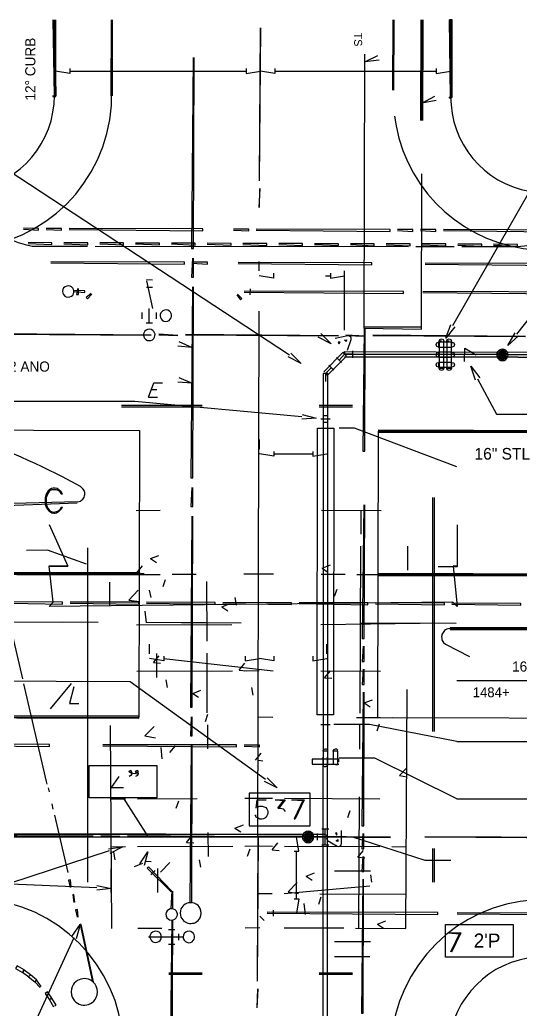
# Model space of a CAD drawing. Header units: metres. Extents: x 13 to 426, y 12 to 285.
# Drawn here: x 102.6 to 155.1, y 119.8 to 223.4 of the extents above; entities that cross this region are included whole.
import ezdxf
from ezdxf.enums import TextEntityAlignment as Align

# ---------------------------------------------------------------- set-up
doc = ezdxf.new("R2010")
doc.units = ezdxf.units.M
doc.layers.add('ANOTACION', color=8, linetype='Continuous')
doc.layers.add('EJE_VIA', color=7, linetype='Continuous')

msp = doc.modelspace()

# ---------------------------------------------------------------- linework, layer by layer
at = {"layer": 'ANOTACION'}
for p, q in [((112.13, 215.47), (112.15, 223.43)), ((112.15, 223.43), (112.18, 215.47)), ((141.63, 216.08), (141.65, 223.42)), ((141.65, 223.42), (141.68, 216.08)), ((141.73, 216.08), (141.7, 223.42)), ((141.73, 216.08), (141.75, 223.42)), ((144.57, 212.9), (144.6, 223.42)), ((144.6, 223.42), (144.67, 212.9)), ((144.77, 212.9), (144.7, 223.42)), ((144.77, 212.9), (144.8, 223.42)), ((138.62, 191.15), (138.7, 219.85)), ((107.8, 218.07), (126.28, 218.07)), ((129.28, 218.07), (146.18, 218.07)), ((98.58, 172.63), (102.85, 154.45)), ((148.32, 154.28), (175.92, 154.28)), ((148.33, 141.9), (171.25, 141.9)), ((147.4, 127.85), (148.63, 127.75)), ((148.63, 127.85), (147.68, 125.85))]:
    msp.add_line(p, q, dxfattribs=at)
at = {"layer": 'EJE_VIA'}
for p, q in [((98.6, 209.48), (130.82, 188.35)), ((144.62, 191.15), (144.65, 207.3)), ((110.45, 199.75), (143.25, 199.72)), ((144.05, 199.72), (148.05, 199.72)), ((127.63, 197.15), (127.63, 198.15)), ((136.58, 190.95), (136.58, 197.15)), ((115.82, 196.25), (116.45, 196.23)), ((115.82, 196.1), (116.45, 193.23)), ((134.58, 196.65), (135.08, 196.65)), ((115.82, 195.45), (116.45, 195.45)), ((126.7, 194.63), (126.72, 195.28)), ((116.12, 191.7), (116.12, 193.22)), ((127.48, 137.92), (127.62, 192.93)), ((115.37, 192.13), (115.37, 192.78)), ((116.88, 192.13), (116.88, 192.78)), ((115.8, 191.7), (116.45, 191.7)), ((135.58, 190.1), (136.92, 190.38)), ((136.88, 188.85), (137.25, 189.98)), ((137.43, 188.05), (137.43, 188.77)), ((149.15, 189.08), (150.35, 188.37)), ((135.73, 188.08), (136.25, 187.57)), ((134.93, 187.27), (135.43, 186.75)), ((116.33, 184.72), (116.9, 184.72)), ((116.05, 183.93), (116.98, 183.93)), ((113.2, 183.08), (121.65, 183.08)), ((113.2, 182.93), (121.65, 182.93)), ((133.9, 183.08), (137.4, 183.08)), ((133.9, 182.93), (137.4, 182.93)), ((134.1, 181.68), (135.07, 181.68)), ((134.3, 182.03), (134.87, 182.03)), ((134.3, 181.33), (134.87, 181.33)), ((127.65, 178.5), (127.65, 179.5)), ((140.08, 180.28), (299.95, 179.83)), ((299.95, 179.73), (140.08, 180.28)), ((129.15, 178), (133.23, 178)), ((145.83, 148.93), (145.83, 173.43)), ((145.98, 148.93), (145.98, 173.43)), ((114.75, 172.08), (117.25, 172.1)), ((134.15, 172.12), (140.4, 172.08)), ((138.3, 169.6), (138.3, 172.1)), ((109.7, 133.18), (109.7, 168.18)), ((138.2, 150.85), (138.28, 168.35)), ((143.2, 165.83), (143.2, 168.33)), ((116.25, 167.03), (117.12, 167.37)), ((116.25, 167.03), (116.87, 166.62)), ((105.6, 166.23), (107.58, 166.23)), ((114.82, 165.55), (115.42, 166.27)), ((134.22, 166.03), (135.08, 166.37)), ((134.22, 166.03), (134.83, 165.62)), ((115.05, 165.55), (51.03, 165.7)), ((115.05, 165.55), (51.03, 165.6)), ((51.03, 165.5), (115.05, 165.45)), ((115.05, 165.35), (51.03, 165.5)), ((114.77, 165.38), (117.27, 165.38)), ((114.82, 165.55), (115.57, 165.48)), ((117.58, 164.1), (117.83, 164.85)), ((118.52, 165.4), (121.02, 165.42)), ((126.02, 165.43), (127.58, 165.45)), ((127.55, 165.45), (129.12, 165.43)), ((134.12, 165.42), (136.62, 165.4)), ((137.87, 165.38), (143.18, 165.37)), ((140.05, 165.28), (299.95, 164.83)), ((299.95, 164.73), (140.05, 165.28)), ((111.95, 164.58), (111.97, 162.08)), ((122.12, 164.63), (122.15, 158.38)), ((135.53, 163.1), (135.8, 163.85)), ((113.98, 162.7), (114.97, 163.72)), ((116.12, 163.73), (116.27, 162.95)), ((125.08, 162.95), (125.23, 162.17)), ((113.98, 162.7), (115.1, 162.53)), ((123.7, 162), (124.58, 162.33)), ((123.72, 162), (124.33, 161.58)), ((115.67, 161.52), (115.8, 160.33)), ((97, 160.42), (107, 160.38)), ((100.75, 160.4), (110.75, 160.38)), ((114.78, 160.1), (124.78, 160.15)), ((115.75, 160.37), (125.75, 160.33)), ((119.5, 160.35), (122, 160.35)), ((134.1, 160.13), (144.5, 160.28)), ((138.25, 160.3), (148.25, 160.28)), ((147.63, 159.82), (299.95, 159.43)), ((116.15, 157.08), (116.15, 158.08)), ((134.73, 157.08), (134.73, 158.07)), ((116.55, 156.15), (117.15, 156.87)), ((116.92, 154.6), (116.92, 157.1)), ((117.65, 156.58), (129.08, 155.3)), ((122.18, 150.88), (122.17, 157.13)), ((127.52, 154.62), (127.53, 156.62)), ((116.55, 156.15), (117.3, 156.08)), ((125.52, 155.35), (126.12, 156.08)), ((114.8, 155.25), (124.82, 155.3)), ((125.52, 155.37), (126.27, 155.3)), ((126.07, 155.3), (127.62, 155.32)), ((134.08, 155.28), (140.33, 155.25)), ((134.48, 154.57), (135.08, 155.28)), ((134.48, 154.57), (135.23, 154.52)), ((105.77, 151.3), (107.98, 153.97)), ((117.85, 154.33), (118, 153.55)), ((126.82, 153.53), (126.97, 152.75)), ((120.67, 152.93), (121.53, 153.28)), ((120.67, 152.93), (121.28, 152.52)), ((143, 128.33), (143.13, 153.32)), ((138.63, 151.93), (139.5, 152.27)), ((138.63, 151.93), (139.25, 151.52)), ((115.02, 150.55), (51.03, 150.7)), ((115.02, 150.55), (51.03, 150.6)), ((51.03, 150.5), (115.02, 150.45)), ((115.02, 150.35), (51.03, 150.5)), ((122, 150), (122.25, 150.75)), ((127.52, 150.47), (129.07, 150.45)), ((137.82, 150.42), (140.32, 150.4)), ((141.57, 150.4), (143.12, 150.38)), ((112.03, 149.57), (112.15, 128.33)), ((115.65, 148.47), (116.62, 149.47)), ((122.2, 149.63), (122.22, 147.13)), ((134.07, 149.68), (135.05, 149.68)), ((138.18, 147.1), (138.18, 149.6)), ((139.97, 149), (140.22, 149.75)), ((143.1, 147.07), (143.1, 149.57)), ((115.65, 148.47), (116.77, 148.28)), ((117.32, 147.27), (117.45, 146.08)), ((118.28, 146.73), (118.88, 147.45)), ((148.32, 147.88), (179.63, 147.88)), ((127.25, 145.95), (127.58, 146.37)), ((127.55, 146.32), (127.85, 146.67)), ((127.55, 145.93), (128, 145.88)), ((112.1, 142.98), (112.95, 144.23)), ((114.2, 144.62), (114.95, 144.52)), ((142.33, 144.32), (143.08, 145.12)), ((142.33, 144.32), (143.08, 144.2)), ((112.1, 143.08), (113.43, 143.08)), ((105.52, 143.05), (105.62, 142.63)), ((132.97, 139.08), (132.97, 142.48)), ((138.08, 128.35), (138.15, 142.1)), ((105.92, 141.35), (106.03, 140.82)), ((112.1, 141.88), (113.63, 141.9)), ((113.37, 141.98), (115.98, 137.95)), ((114.88, 141.9), (121.13, 141.93)), ((118.95, 140.93), (119.2, 141.68)), ((126.13, 141.95), (127.67, 141.97)), ((127.3, 140.93), (127.4, 141.78)), ((127.4, 141.03), (127.48, 141.7)), ((127.48, 141.97), (129.02, 141.95)), ((129.3, 141.78), (130.25, 141.7)), ((129.58, 140.93), (130.25, 141.78)), ((130.27, 141.95), (140.27, 141.9)), ((131.02, 141.78), (132.25, 141.7)), ((106.18, 140.17), (107.58, 134.18)), ((136.92, 139.93), (137.17, 140.68)), ((125.08, 138.83), (125.97, 139.18)), ((126.57, 139.08), (132.97, 139.08)), ((120.02, 137.33), (120.62, 138.05)), ((122.25, 138.37), (122.27, 135.87)), ((125.08, 138.83), (125.72, 138.42)), ((130.03, 137.92), (137.43, 137.9)), ((133.72, 137.55), (133.72, 138.27)), ((134.2, 138.75), (134.92, 138.75)), ((134.55, 137.07), (134.55, 138.75)), ((136.25, 137.2), (136.25, 138.57)), ((112.1, 136.88), (113.63, 136.9)), ((114.88, 136.9), (124.88, 136.95)), ((120.02, 137.33), (120.77, 137.27)), ((126.13, 136.95), (127.67, 136.97)), ((127.48, 136.97), (129.02, 136.95)), ((128.98, 136.55), (129.58, 137.27)), ((130.27, 136.95), (140.27, 136.9)), ((134.2, 137.07), (134.92, 137.07)), ((134.77, 137.53), (135.8, 136.93)), ((141.52, 136.9), (143.03, 136.88)), ((112.37, 136.3), (112.5, 135.52)), ((126.42, 135.9), (126.67, 136.65)), ((128.98, 136.55), (129.73, 136.48)), ((131.53, 131.42), (131.53, 136.42)), ((137.95, 135.77), (138.55, 136.48)), ((145.83, 133.18), (145.83, 136.68)), ((145.98, 133.18), (145.98, 136.68)), ((114.58, 134.82), (115.45, 135.15)), ((115.65, 135.35), (116.3, 135.33)), ((117.3, 134.22), (118.28, 135.23)), ((121.33, 135.52), (121.47, 134.73)), ((137.95, 135.77), (138.7, 135.7)), ((112.12, 132.07), (112.12, 134.57)), ((116.28, 133.93), (116.73, 134.38)), ((117.03, 132.1), (117.03, 134.6)), ((132.55, 133.8), (133.42, 134.15)), ((132.55, 133.8), (133.17, 133.38)), ((135.53, 134.37), (139.28, 134.37)), ((139.27, 133.95), (139.4, 133.17)), ((130.23, 131.97), (139.23, 132.78)), ((130.65, 132.15), (131.62, 133.15)), ((127.47, 131.97), (128.98, 131.97)), ((130.65, 132.15), (131.75, 131.97)), ((133.98, 131.93), (143.02, 131.9)), ((132.32, 130.95), (132.45, 129.77)), ((133.88, 130.87), (134.13, 131.62)), ((127.7, 129.62), (128.15, 129.15)), ((129.12, 129.6), (129.12, 130.25)), ((140.02, 128.77), (140.88, 129.12)), ((140.02, 128.77), (140.63, 128.35)), ((114.92, 128.35), (117.42, 128.35)), ((118.13, 128.22), (118.78, 128.2)), ((119.22, 127.1), (119.22, 127.75)), ((126.17, 128.4), (127.68, 128.42)), ((130.23, 128.4), (136.48, 128.37)), ((137.73, 128.35), (143, 128.33)), ((116.03, 127.45), (119.67, 127.43)), ((118.13, 126.67), (118.78, 126.67)), ((135.53, 126.95), (139.28, 126.95)), ((135.53, 125.37), (139.23, 125.37)), ((118.15, 123.68), (121.65, 123.68)), ((118.15, 123.53), (121.65, 123.53)), ((133.9, 123.68), (137.4, 123.68)), ((133.9, 123.53), (137.4, 123.53))]:
    msp.add_line(p, q, dxfattribs=at)
for points in [[(106.03, 215.47), (106.18, 215.47), (106.05, 223.43)], [(106.05, 223.43), (106.33, 215.47), (106.2, 223.43)], [(106.05, 223.43), (106.18, 215.47), (106.33, 215.47)], [(106.2, 223.43), (106.33, 215.47), (106.35, 223.43)], [(112.15, 223.43), (112.23, 215.47), (112.2, 223.43)], [(112.2, 223.43), (112.23, 215.47), (112.25, 223.43)], [(147.53, 215.35), (147.68, 215.35), (147.55, 223.42)], [(147.83, 215.35), (147.7, 223.42), (147.55, 223.42)], [(147.55, 223.42), (147.68, 215.35), (147.83, 215.35)], [(147.83, 215.35), (147.85, 223.42), (147.7, 223.42)], [(127.67, 206.58), (127.75, 222.6), (127.62, 206.58)], [(120.72, 219.5), (120.55, 199.48), (120.75, 199.48), (120.82, 219.5)], [(140.2, 219.22), (138.68, 219.02), (140.05, 219.68)], [(107.8, 218.32), (107.8, 217.82), (106.3, 218.07)], [(126.28, 218.32), (126.28, 217.82), (127.78, 218.07)], [(129.28, 218.32), (129.28, 217.82), (127.78, 218.07)], [(146.18, 218.32), (146.18, 217.82), (147.68, 218.07)], [(147.92, 191.42), (163.03, 217.82), (182.18, 217.82)], [(96.15, 205.5), (96.98, 205.53), (97.89, 205.65), (98.76, 205.84), (99.6, 206.11), (100.41, 206.44), (101.18, 206.84), (101.91, 207.31), (102.6, 207.83), (103.23, 208.41), (103.81, 209.05), (104.34, 209.73), (104.81, 210.45), (105.22, 211.22), (105.56, 212.03), (105.83, 212.87), (106.03, 213.75), (106.15, 214.65), (106.18, 215.47)], [(96.15, 199.5), (97.15, 199.53), (98.64, 199.69), (100.08, 199.98), (101.47, 200.4), (102.81, 200.93), (104.08, 201.58), (105.29, 202.34), (106.41, 203.2), (107.46, 204.15), (108.42, 205.2), (109.28, 206.32), (110.05, 207.52), (110.7, 208.79), (111.25, 210.13), (111.68, 211.52), (111.98, 212.96), (112.15, 214.45), (112.18, 215.47)], [(106.33, 215.47), (106.25, 215.33), (106.1, 215.33), (106.03, 215.47)], [(146.17, 214.97), (144.67, 214.72), (146.02, 215.43)], [(147.83, 215.35), (147.75, 215.22), (147.6, 215.22), (147.53, 215.35)], [(147.68, 215.35), (147.72, 214.53), (147.83, 213.63), (148.01, 212.76), (148.28, 211.92), (148.61, 211.11), (149.01, 210.34), (149.48, 209.6), (150, 208.92), (150.58, 208.28), (151.22, 207.69), (151.9, 207.16), (152.63, 206.69), (153.4, 206.29), (154.21, 205.95), (155.05, 205.68), (155.92, 205.48), (156.82, 205.37), (157.65, 205.32)], [(141.8, 213.33), (141.97, 212.35), (142.27, 211.03), (142.68, 209.76), (143.19, 208.53), (143.8, 207.37), (144.49, 206.26), (145.27, 205.22), (146.13, 204.25), (147.07, 203.35), (148.07, 202.53), (149.14, 201.79), (150.27, 201.14), (151.45, 200.58), (152.68, 200.12), (153.96, 199.76), (155.27, 199.5), (156.62, 199.35), (157.63, 199.32)], [(154.62, 190.53), (171.82, 212.22), (190.97, 212.22)], [(127.65, 203.78), (127.7, 205.78), (127.6, 203.78)], [(127.65, 203.78), (127.7, 205.78), (127.6, 203.78)], [(102.93, 201.52), (104.53, 201.4), (104.53, 201.6), (102.93, 201.62)], [(102.93, 201.52), (104.53, 201.4), (104.53, 201.6), (102.93, 201.62)], [(105.33, 201.5), (106.93, 201.4), (106.93, 201.6), (105.33, 201.6)], [(105.33, 201.5), (106.93, 201.4), (106.93, 201.6), (105.33, 201.6)], [(107.73, 201.5), (121.73, 201.35), (121.73, 201.55), (107.73, 201.6)], [(124.93, 201.43), (126.53, 201.33), (126.53, 201.53), (124.93, 201.53)], [(124.93, 201.43), (126.53, 201.33), (126.53, 201.53), (124.93, 201.53)], [(127.33, 201.43), (141.33, 201.28), (141.33, 201.48), (127.33, 201.53)], [(142.13, 201.38), (143.73, 201.27), (143.73, 201.47), (142.13, 201.48)], [(142.13, 201.38), (143.73, 201.27), (143.73, 201.47), (142.13, 201.48)], [(144.53, 201.37), (146.13, 201.27), (146.13, 201.47), (144.53, 201.47)], [(144.53, 201.37), (146.13, 201.27), (146.13, 201.47), (144.53, 201.47)], [(146.93, 201.37), (160.93, 201.22), (160.93, 201.42), (146.93, 201.47)], [(101.02, 200.75), (101.68, 200.4), (102.4, 200.12), (103.12, 199.9), (103.87, 199.75), (109.65, 199.75)], [(103.43, 200.02), (105.93, 199.9), (105.93, 200.1), (103.43, 200.12)], [(107.18, 200), (109.68, 199.88), (109.68, 200.08), (107.18, 200.1)], [(110.93, 199.98), (113.43, 199.88), (113.43, 200.08), (110.93, 200.08)], [(148.85, 199.72), (154.65, 199.72), (155.42, 199.77), (156.18, 199.88), (156.92, 200.08), (157.65, 200.35), (158.33, 200.7)], [(114.68, 199.97), (117.18, 199.87), (117.18, 200.07), (114.68, 200.07)], [(118.43, 199.97), (120.93, 199.85), (120.93, 200.05), (118.43, 200.07)], [(122.18, 199.95), (124.68, 199.83), (124.68, 200.03), (122.18, 200.05)], [(125.93, 199.93), (128.43, 199.82), (128.43, 200.02), (125.93, 200.03)], [(129.68, 199.92), (132.18, 199.82), (132.18, 200.02), (129.68, 200.02)], [(133.43, 199.9), (135.93, 199.8), (135.93, 200), (133.43, 200)], [(137.18, 199.9), (139.68, 199.78), (139.68, 199.98), (137.18, 200)], [(140.93, 199.88), (143.43, 199.77), (143.43, 199.97), (140.93, 199.98)], [(144.68, 199.87), (147.18, 199.77), (147.18, 199.97), (144.68, 199.97)], [(148.43, 199.85), (150.93, 199.75), (150.93, 199.95), (148.43, 199.95)], [(152.18, 199.85), (154.68, 199.73), (154.68, 199.93), (152.18, 199.95)], [(105.82, 198), (119.82, 197.85), (119.82, 198.05), (105.82, 198.1)], [(120.65, 198.48), (120.55, 196.48), (120.75, 196.48), (120.75, 198.48)], [(120.62, 197.95), (122.22, 197.85), (122.22, 198.05), (120.62, 198.05)], [(120.62, 197.95), (122.22, 197.85), (122.22, 198.05), (120.62, 198.05)], [(125.42, 197.93), (139.42, 197.78), (139.42, 197.98), (125.42, 198.03)], [(145.02, 197.87), (159.02, 197.72), (159.02, 197.92), (145.02, 197.97)], [(129.13, 196.9), (129.13, 196.4), (127.63, 196.65)], [(135.08, 196.9), (135.08, 196.4), (136.58, 196.65)], [(107.6, 194.4), (107.8, 194.42), (107.97, 194.5), (108.1, 194.62), (108.19, 194.76), (108.23, 194.92), (108.23, 195.07), (108.19, 195.22), (108.11, 195.36), (107.99, 195.48), (107.83, 195.57), (107.65, 195.6), (107.47, 195.57), (107.3, 195.5), (107.15, 195.37), (107.07, 195.2), (107.03, 195.02), (107.05, 194.83), (107.13, 194.67), (107.27, 194.52), (107.42, 194.43), (107.6, 194.4)], [(108.23, 195), (109.37, 194.88), (109.37, 195.08), (108.23, 195.1)], [(108.23, 195), (109.37, 194.88), (109.37, 195.08), (108.23, 195.1)], [(108.6, 195.32), (108.5, 194.67), (108.7, 194.67), (108.7, 195.32)], [(108.6, 195.32), (108.5, 194.67), (108.7, 194.67), (108.7, 195.32)], [(120.65, 195.48), (120.48, 175.48), (120.68, 175.48), (120.75, 195.48)], [(126.05, 194.93), (142.75, 194.78), (142.75, 194.98), (126.05, 195.03)], [(144.75, 194.88), (162.75, 194.73), (162.75, 194.93), (144.75, 194.98)], [(110.05, 194.77), (109.52, 194.37), (109.65, 194.23), (110.12, 194.7)], [(110.05, 194.77), (109.52, 194.37), (109.65, 194.23), (110.12, 194.7)], [(125.3, 194.65), (125.68, 194.12), (125.82, 194.25), (125.37, 194.72)], [(125.3, 194.65), (125.68, 194.12), (125.82, 194.25), (125.37, 194.72)], [(117.83, 191.87), (118.02, 191.88), (118.2, 191.97), (118.32, 192.09), (118.4, 192.23), (118.45, 192.38), (118.45, 192.54), (118.41, 192.69), (118.34, 192.83), (118.22, 192.94), (118.07, 193.03), (117.88, 193.07), (117.7, 193.05), (117.55, 192.98), (117.42, 192.88), (117.33, 192.75), (117.27, 192.6), (117.26, 192.45), (117.29, 192.29), (117.36, 192.14), (117.48, 192), (117.65, 191.9), (117.83, 191.87)], [(116.1, 189.85), (116.28, 189.87), (116.45, 189.95), (116.58, 190.08), (116.67, 190.22), (116.71, 190.37), (116.72, 190.53), (116.68, 190.67), (116.6, 190.81), (116.48, 190.92), (116.32, 191.02), (116.13, 191.05), (115.95, 191.03), (115.8, 190.96), (115.67, 190.85), (115.58, 190.71), (115.53, 190.56), (115.51, 190.41), (115.54, 190.25), (115.62, 190.11), (115.75, 189.98), (115.92, 189.88), (116.1, 189.85)], [(138.62, 191.15), (138.48, 178.27), (138.68, 178.27), (138.72, 191.15)], [(138.62, 191.15), (144.62, 191.05), (144.62, 191.25), (138.62, 191.25)], [(148.13, 191.28), (147.17, 190.12), (147.7, 191.53)], [(100.32, 190.52), (116.32, 190.42), (100.32, 190.57)], [(117.12, 190.47), (119.12, 190.4), (117.12, 190.52)], [(117.12, 190.47), (119.12, 190.4), (117.12, 190.52)], [(119.23, 189.77), (120.62, 189.13), (119.1, 189.28)], [(119.92, 190.45), (135.92, 190.35), (119.92, 190.5)], [(134.1, 190.6), (135.17, 189.52), (133.82, 190.2)], [(136.75, 189.75), (136.58, 189.9), (136.77, 189.93), (136.75, 189.75)], [(136.72, 190.38), (138.72, 190.33), (136.72, 190.43)], [(136.72, 190.38), (138.72, 190.33), (136.72, 190.43)], [(137.25, 189.98), (137.27, 190.12), (137.23, 190.23), (137.03, 190.37), (136.92, 190.38)], [(139.52, 190.38), (155.52, 190.28), (139.52, 190.43)], [(146.47, 189.78), (146.53, 189.97), (146.72, 190.03), (146.9, 189.97), (146.97, 189.78)], [(146.72, 189.78), (146.47, 189.78), (146.47, 186.98), (146.97, 186.98), (146.97, 189.78)], [(147.27, 189.78), (147.33, 189.97), (147.52, 190.03), (147.7, 189.97), (147.77, 189.78)], [(147.52, 189.78), (147.27, 189.78), (147.27, 186.98), (147.77, 186.98), (147.77, 189.78)], [(154.8, 190.37), (153.68, 189.35), (154.42, 190.68)], [(136.12, 189.7), (135.9, 189.68), (135.97, 189.53), (136.12, 189.7)], [(146.42, 189.18), (146.23, 189.25), (146.17, 189.43), (146.23, 189.62), (146.42, 189.68)], [(147.82, 189.43), (147.82, 189.68), (146.42, 189.68), (146.42, 189.18), (147.82, 189.18)], [(147.82, 189.68), (148, 189.62), (148.07, 189.43), (148, 189.25), (147.82, 189.18)], [(149.12, 187.68), (149.15, 189.08), (150.35, 188.37)], [(152.62, 188.72), (152.53, 188.55), (153.1, 188.37)], [(152.75, 188.85), (152.62, 188.72), (153.1, 188.37)], [(152.92, 188.93), (152.75, 188.85), (153.1, 188.37)], [(153.1, 188.97), (152.92, 188.93), (153.1, 188.37)], [(153.28, 188.93), (153.1, 188.97), (153.1, 188.37)], [(153.45, 188.85), (153.28, 188.93), (153.1, 188.37)], [(153.58, 188.72), (153.45, 188.85), (153.1, 188.37)], [(153.67, 188.55), (153.58, 188.72), (153.1, 188.37)], [(130.95, 188.55), (132.03, 187.47), (130.67, 188.15)], [(134.58, 186.42), (134.77, 186.23), (136.77, 188.23), (136.4, 188.6), (134.4, 186.6)], [(137.43, 188.42), (136.58, 188.42), (136, 187.82)], [(136.4, 188.6), (136.58, 188.67), (136.58, 188.42)], [(136.58, 188.42), (299.95, 188.1), (136.58, 188.67)], [(136.58, 188.17), (299.95, 188.1), (136.58, 188.42)], [(136.58, 188.17), (299.95, 187.85), (299.95, 188.1)], [(299.95, 187.6), (299.95, 187.85), (136.58, 188.17)], [(146.42, 188.13), (146.23, 188.2), (146.17, 188.38), (146.23, 188.57), (146.42, 188.63)], [(147.82, 188.38), (147.82, 188.63), (146.42, 188.63), (146.42, 188.13), (147.82, 188.13)], [(147.82, 188.63), (148, 188.57), (148.07, 188.38), (148, 188.2), (147.82, 188.13)], [(152.53, 188.55), (152.5, 188.37), (153.1, 188.37)], [(152.5, 188.37), (152.53, 188.17), (153.1, 188.37)], [(152.53, 188.17), (152.62, 188), (153.1, 188.37)], [(152.62, 188), (152.75, 187.87), (153.1, 188.37)], [(152.75, 187.87), (152.92, 187.78), (153.1, 188.37)], [(152.92, 187.78), (153.1, 187.77), (153.1, 188.37)], [(153.7, 188.37), (153.67, 188.55), (153.1, 188.37)], [(153.1, 187.77), (153.28, 187.78), (153.1, 188.37)], [(153.28, 187.78), (153.45, 187.87), (153.1, 188.37)], [(153.45, 187.87), (153.58, 188), (153.1, 188.37)], [(153.58, 188), (153.67, 188.17), (153.1, 188.37)], [(153.67, 188.17), (153.7, 188.37), (153.1, 188.37)], [(135.18, 187.02), (134.58, 186.42), (134.58, 185.58)], [(146.42, 187.08), (146.23, 187.15), (146.17, 187.33), (146.23, 187.52), (146.42, 187.58)], [(147.82, 187.33), (147.82, 187.58), (146.42, 187.58), (146.42, 187.08), (147.82, 187.08)], [(146.97, 186.98), (146.9, 186.8), (146.72, 186.73), (146.53, 186.8), (146.47, 186.98)], [(147.77, 186.98), (147.7, 186.8), (147.52, 186.73), (147.33, 186.8), (147.27, 186.98)], [(147.82, 187.58), (148, 187.52), (148.07, 187.33), (148, 187.15), (147.82, 187.08)], [(150.28, 185.73), (149.8, 187.18), (150.73, 185.97)], [(119.22, 186), (120.62, 185.4), (119.1, 185.52)], [(134.53, 106.17), (134.78, 106.17), (134.83, 186.42), (134.33, 186.42), (134.28, 106.17)], [(134.53, 106.17), (134.78, 106.17), (134.83, 186.42), (134.33, 186.42), (134.28, 106.17), (134.53, 106.17)], [(150.5, 185.85), (152.47, 182.15), (155.7, 182.15)], [(116.05, 183.93), (116.6, 185.43), (117.52, 185.43)], [(132.1, 181.87), (114.6, 183.48), (90.38, 183.48)], [(132.12, 182.12), (133.6, 181.73), (132.08, 181.62)], [(92.87, 180.5), (115.08, 180.45), (115.02, 150.45)], [(108.9, 174.57), (107.03, 175.58), (106.32, 175.95), (105.61, 176.3), (104.89, 176.65), (104.16, 176.99), (103.43, 177.32), (102.7, 177.65), (101.97, 177.96), (101.23, 178.26), (100.49, 178.56), (99.74, 178.85), (98.99, 179.13), (98.24, 179.4), (97.48, 179.66), (96.72, 179.92), (95.96, 180.16), (95.2, 180.4), (93.15, 180.98)], [(135.42, 150.68), (133.7, 150.68), (133.73, 180.68), (135.45, 180.68), (135.42, 150.68)], [(148.33, 176.65), (137.62, 180.68), (136.02, 180.68)], [(140.08, 180.38), (140.02, 150.4), (167.55, 150.33)], [(140.08, 180.38), (299.95, 179.93), (140.08, 180.48)], [(140.08, 180.38), (299.95, 179.73), (299.95, 179.93), (140.08, 180.48)], [(140.08, 180.28), (299.95, 179.93), (140.08, 180.38)], [(129.15, 178.25), (129.15, 177.75), (127.65, 178)], [(133.23, 178.25), (133.23, 177.75), (134.73, 178)], [(107.02, 173.77), (106.9, 174.02), (106.65, 174.25), (106.46, 174.37), (106.26, 174.42), (106.06, 174.41), (105.87, 174.36), (105.69, 174.26), (105.54, 174.12), (105.41, 173.95), (105.32, 173.77), (105.2, 173.4), (105.2, 172.8), (105.23, 172.67), (105.27, 172.54), (105.32, 172.42), (105.38, 172.31), (105.45, 172.2), (105.61, 172.02), (105.8, 171.88), (105.91, 171.84), (106.02, 171.81), (106.14, 171.79), (106.26, 171.8), (106.39, 171.83), (106.52, 171.88), (106.65, 171.95), (106.9, 172.2), (107.02, 172.43)], [(107.02, 173.77), (106.9, 173.77), (106.78, 174.02), (106.65, 174.13), (106.42, 174.25), (105.93, 174.25), (105.68, 174.13), (105.45, 173.77), (105.32, 173.4), (105.32, 172.8), (105.35, 172.67), (105.39, 172.55), (105.44, 172.44), (105.49, 172.33), (105.62, 172.15), (105.77, 172.01), (105.95, 171.93), (106.16, 171.91), (106.27, 171.92), (106.39, 171.95), (106.52, 172), (106.65, 172.07), (106.78, 172.2), (106.9, 172.43), (107.02, 172.43)], [(108.57, 172.97), (108.78, 173), (108.9, 173.05), (109, 173.11), (109.17, 173.25), (109.29, 173.44), (109.35, 173.64), (109.37, 173.75), (109.37, 173.85), (109.36, 173.96), (109.33, 174.06), (109.29, 174.17), (109.17, 174.35), (108.9, 174.57)], [(120.58, 174.48), (120.48, 172.48), (120.68, 172.48), (120.68, 174.48)], [(108.57, 172.97), (99.2, 172.73), (99.2, 172.53), (108.57, 172.87)], [(138.58, 172.67), (138.43, 158.67), (138.63, 158.67), (138.68, 172.67)], [(120.58, 171.48), (120.42, 151.48), (120.62, 151.48), (120.68, 171.48)], [(105.62, 170.62), (107.58, 166.23), (105.6, 166.23)], [(148.37, 170.58), (148.37, 166.18), (146.38, 166.18)], [(109.55, 166.45), (105.47, 167.93), (103.25, 167.9)], [(105.62, 162.03), (106.05, 162.47), (105.62, 166.23)], [(106.05, 162.47), (105.62, 166.23), (106.05, 166.23)], [(147.93, 166.25), (148.37, 162.03), (147.92, 162.47)], [(148.37, 166.25), (147.93, 166.25), (148.37, 162.03)], [(51.03, 165.5), (115.05, 165.35), (115.05, 165.55), (51.03, 165.7)], [(140.05, 165.38), (299.95, 164.93), (140.05, 165.48)], [(140.05, 165.38), (299.95, 164.73), (299.95, 164.93), (140.05, 165.48)], [(140.05, 165.28), (299.95, 164.93), (140.05, 165.38)], [(99.82, 162.4), (107.02, 162.28), (107.02, 162.48), (99.82, 162.5)], [(148.37, 162.03), (147.92, 162.47), (105.62, 162.03)], [(147.92, 162.47), (105.62, 162.03), (106.05, 162.47)], [(107.82, 162.38), (115.02, 162.27), (115.02, 162.47), (107.82, 162.48)], [(115.82, 162.37), (123.02, 162.25), (123.02, 162.45), (115.82, 162.47)], [(123.82, 162.33), (131.02, 162.22), (131.02, 162.42), (123.82, 162.43)], [(131.82, 162.32), (139.02, 162.2), (139.02, 162.4), (131.82, 162.42)], [(139.82, 162.3), (147.02, 162.18), (147.02, 162.38), (139.82, 162.4)], [(147.82, 162.28), (155.02, 162.15), (155.02, 162.35), (147.82, 162.38)], [(147.63, 159.72), (147.4, 159.68), (147.27, 159.64), (147.15, 159.58), (147.04, 159.5), (146.88, 159.31), (146.82, 159.2), (146.77, 159.08), (146.75, 158.96), (146.73, 158.83), (146.74, 158.7), (146.76, 158.58), (146.8, 158.46), (146.86, 158.35), (146.94, 158.24), (147.15, 158.07), (149.67, 156.78)], [(299.95, 159.33), (147.63, 159.82), (147.63, 159.62), (299.95, 159.23)], [(299.95, 159.43), (147.63, 159.72), (147.63, 159.62)], [(299.95, 159.33), (147.63, 159.62), (299.95, 159.23)], [(299.95, 159.43), (147.63, 159.62), (299.95, 159.33)], [(138.53, 157.87), (138.43, 156.27), (138.63, 156.27), (138.63, 157.87)], [(138.53, 157.87), (138.43, 156.27), (138.63, 156.27), (138.63, 157.87)], [(117.65, 156.83), (117.65, 156.33), (116.15, 156.58)], [(126.15, 156.83), (126.15, 156.33), (127.65, 156.58)], [(129.15, 156.83), (129.15, 156.33), (127.65, 156.58)], [(133.23, 156.83), (133.23, 156.33), (134.73, 156.58)], [(138.53, 155.47), (138.43, 153.87), (138.63, 153.87), (138.63, 155.47)], [(138.53, 155.47), (138.43, 153.87), (138.63, 153.87), (138.63, 155.47)], [(128.3, 143.9), (114.12, 154.13), (90.82, 154.23)], [(105.42, 143.43), (105.37, 143.7), (102.97, 153.93)], [(108.22, 153.63), (107.75, 151.88), (108.75, 151.88)], [(138.53, 153.07), (138.38, 139.07), (138.58, 139.07), (138.63, 153.07)], [(51.03, 150.5), (115.02, 150.35), (115.02, 150.55), (51.03, 150.7)], [(120.52, 150.48), (120.42, 148.48), (120.62, 148.48), (120.62, 150.48)], [(148.32, 147.88), (139.18, 149.68), (135.43, 149.68)], [(91.67, 147.5), (105.67, 147.37), (105.67, 147.57), (91.67, 147.6)], [(111.27, 147.45), (125.27, 147.33), (125.27, 147.53), (111.27, 147.55)], [(120.52, 147.48), (120.37, 131.03), (120.57, 131.03), (120.62, 147.48)], [(126.07, 147.42), (127.67, 147.32), (127.67, 147.52), (126.07, 147.52)], [(126.07, 147.42), (127.67, 147.32), (127.67, 147.52), (126.07, 147.52)], [(134.32, 146.88), (134.38, 147.07), (134.57, 147.13), (134.67, 147.12), (134.8, 146.98)], [(134.57, 145.48), (134.82, 145.48), (134.82, 146.88), (134.32, 146.88), (134.32, 145.48)], [(135.37, 146.88), (135.43, 147.07), (135.62, 147.13), (135.72, 147.12), (135.85, 146.98)], [(135.62, 145.48), (135.87, 145.48), (135.87, 146.88), (135.37, 146.88), (135.37, 145.48)], [(109.83, 141.98), (109.83, 145.38), (116.92, 145.38), (116.92, 141.98), (109.83, 141.98)], [(135.97, 145.78), (135.97, 146.03), (133.17, 146.03), (133.17, 145.53), (135.97, 145.53)], [(134.82, 145.48), (134.75, 145.3), (134.57, 145.23), (134.47, 145.25), (134.33, 145.38)], [(148.33, 141.9), (139.73, 146.15), (136, 146.15)], [(114.28, 144.7), (114.1, 144.62), (114, 144.8), (114.2, 144.9), (114.28, 144.52), (114.2, 144.32), (114, 144.23)], [(114.95, 144.7), (114.77, 144.62), (114.67, 144.8), (114.87, 144.9), (114.95, 144.52), (114.87, 144.32), (114.67, 144.23)], [(128.45, 144.1), (129.52, 143.03), (128.17, 143.7)], [(132.97, 142.48), (126.57, 142.48), (126.57, 139.08)], [(127.4, 141.03), (127.68, 141.12), (127.94, 141.11), (128.15, 141.07), (128.31, 140.98), (128.43, 140.86), (128.5, 140.72), (128.54, 140.57), (128.53, 140.41), (128.5, 140.25), (128.43, 140.1), (128.33, 139.97), (128.21, 139.86), (128.07, 139.79), (127.9, 139.76), (127.71, 139.77), (127.51, 139.85), (127.3, 139.98), (127.2, 140.17), (127.3, 140.17)], [(127.4, 141.78), (128.35, 141.78), (127.48, 141.7)], [(129.3, 141.78), (130.35, 141.78), (129.68, 140.93)], [(131.02, 141.78), (132.35, 141.78), (131.4, 139.78)], [(132.25, 141.78), (131.3, 139.78), (131.4, 139.78)], [(129.58, 140.93), (129.87, 140.93), (130.15, 140.83), (130.35, 140.55)], [(134.55, 138.15), (51.03, 138.33), (51.03, 138.08)], [(134.55, 138.15), (51.03, 138.08), (51.03, 137.83)], [(51.03, 137.83), (134.55, 137.9), (134.55, 138.15)], [(134.55, 137.65), (134.55, 137.9), (51.03, 137.83)], [(110.23, 137.97), (94.23, 138.05), (110.23, 137.92)], [(113.03, 137.95), (111.03, 138), (113.03, 137.9)], [(113.03, 137.95), (111.03, 138), (113.03, 137.9)], [(127.48, 137.92), (113.83, 138), (127.48, 137.87)], [(127.45, 122.8), (127.53, 137.92), (127.4, 122.8)], [(141.37, 137.88), (127.48, 137.97), (141.37, 137.83)], [(131.28, 136.42), (131.78, 136.42), (131.53, 137.92)], [(132.18, 138.08), (132.15, 137.9), (132.75, 137.9)], [(132.15, 137.9), (132.18, 137.72), (132.75, 137.9)], [(132.27, 138.25), (132.18, 138.08), (132.75, 137.9)], [(132.18, 137.72), (132.27, 137.55), (132.75, 137.9)], [(132.4, 138.38), (132.27, 138.25), (132.75, 137.9)], [(132.27, 137.55), (132.4, 137.42), (132.75, 137.9)], [(132.57, 138.47), (132.4, 138.38), (132.75, 137.9)], [(132.4, 137.42), (132.57, 137.33), (132.75, 137.9)], [(132.75, 138.5), (132.57, 138.47), (132.75, 137.9)], [(132.57, 137.33), (132.75, 137.3), (132.75, 137.9)], [(132.93, 138.47), (132.75, 138.5), (132.75, 137.9)], [(133.1, 138.38), (132.93, 138.47), (132.75, 137.9)], [(133.23, 138.25), (133.1, 138.38), (132.75, 137.9)], [(133.32, 138.08), (133.23, 138.25), (132.75, 137.9)], [(133.35, 137.9), (133.32, 138.08), (132.75, 137.9)], [(132.75, 137.3), (132.93, 137.33), (132.75, 137.9)], [(132.93, 137.33), (133.1, 137.42), (132.75, 137.9)], [(133.1, 137.42), (133.23, 137.55), (132.75, 137.9)], [(133.23, 137.55), (133.32, 137.72), (132.75, 137.9)], [(133.32, 137.72), (133.35, 137.9), (132.75, 137.9)], [(134.55, 138.15), (134.73, 138.08), (134.8, 137.9), (134.78, 137.8), (134.65, 137.67)], [(135.75, 138.1), (135.77, 138.33), (135.62, 138.28), (135.75, 138.1)], [(137.4, 137.9), (144.97, 135.48), (147.7, 135.48)], [(138.48, 138.27), (138.38, 136.67), (138.58, 136.67), (138.58, 138.27)], [(138.48, 138.27), (138.38, 136.67), (138.58, 136.67), (138.58, 138.27)], [(160.97, 137.85), (144.97, 137.93), (160.97, 137.8)], [(111.85, 136.67), (113.35, 136.88), (112, 136.18)], [(135.68, 137.48), (135.85, 137.62), (135.85, 137.42), (135.68, 137.48)], [(135.8, 136.93), (135.92, 136.9), (136.05, 136.92), (136.15, 136.97), (136.23, 137.08), (136.25, 137.2)], [(111.93, 136.43), (101.6, 133.07), (99.92, 132.97)], [(115.12, 135.1), (115.98, 136.35), (115.57, 134.9)], [(138.48, 135.87), (138.38, 134.27), (138.58, 134.27), (138.58, 135.87)], [(138.48, 135.87), (138.38, 134.27), (138.58, 134.27), (138.58, 135.87)], [(118.47, 132.22), (116.03, 134.77), (115.9, 134.63), (118.4, 132.15)], [(118.47, 132.22), (116.03, 134.77), (115.9, 134.63), (118.4, 132.15)], [(110.62, 132.57), (101.62, 132.95), (99.92, 132.97)], [(107.95, 132.63), (107.87, 133.42), (107.67, 133.38), (107.85, 132.62)], [(107.95, 132.63), (107.87, 133.42), (107.67, 133.38), (107.85, 132.62)], [(110.63, 132.82), (112.12, 132.5), (110.62, 132.32)], [(138.47, 133.47), (138.33, 119.45), (138.53, 119.45), (138.57, 133.47)], [(108.32, 131.07), (108.23, 131.87), (108.13, 131.85), (108.22, 131.05)], [(118.47, 132.22), (118.37, 130.4), (118.57, 130.4), (118.57, 132.22)], [(118.47, 132.22), (118.37, 130.4), (118.57, 130.4), (118.57, 132.22)], [(113.42, 115.45), (113.4, 116.45), (113.24, 117.94), (112.94, 119.38), (112.53, 120.78), (111.99, 122.11), (111.34, 123.39), (110.58, 124.59), (109.72, 125.72), (108.76, 126.77), (107.72, 127.73), (106.6, 128.59), (105.39, 129.36), (104.12, 130.02), (102.79, 130.56), (101.4, 130.98), (99.95, 131.28), (98.47, 131.45), (97.45, 131.48)], [(121.57, 129.93), (121.53, 130.18), (121.45, 130.42), (121.35, 130.58), (121.24, 130.71), (121.11, 130.82), (120.96, 130.91), (120.81, 130.97), (120.66, 131.01), (120.5, 131.03), (120.34, 131.02), (120.18, 130.99), (120.02, 130.94), (119.88, 130.87), (119.75, 130.77), (119.63, 130.66), (119.53, 130.52), (119.44, 130.36), (119.38, 130.18), (119.37, 129.93), (119.38, 129.7), (119.44, 129.52), (119.52, 129.36), (119.62, 129.22), (119.74, 129.1), (119.87, 129.01), (120.02, 128.93), (120.17, 128.88), (120.33, 128.85), (120.49, 128.84), (120.65, 128.86), (120.81, 128.89), (120.96, 128.96), (121.11, 129.04), (121.24, 129.15), (121.35, 129.29), (121.45, 129.45), (121.53, 129.68), (121.57, 129.93)], [(131.28, 131.42), (131.78, 131.42), (131.53, 129.92)], [(157.47, 131.35), (156.45, 131.32), (154.97, 131.16), (153.53, 130.87), (152.14, 130.45), (150.8, 129.92), (149.52, 129.26), (148.32, 128.51), (147.19, 127.64), (146.14, 126.69), (145.18, 125.65), (144.31, 124.52), (143.55, 123.32), (142.89, 122.05), (142.34, 120.71), (141.92, 119.32), (141.63, 117.88), (141.47, 116.4), (141.42, 115.38)], [(108.68, 129.52), (108.6, 130.32), (108.4, 130.28), (108.58, 129.5)], [(108.68, 129.52), (108.6, 130.32), (108.4, 130.28), (108.58, 129.5)], [(118.43, 129.2), (118.63, 129.22), (118.8, 129.3), (118.93, 129.42), (119.01, 129.56), (119.06, 129.71), (119.06, 129.87), (119.02, 130.02), (118.94, 130.16), (118.82, 130.27), (118.67, 130.35), (118.48, 130.4), (118.3, 130.37), (118.12, 130.28), (117.98, 130.17), (117.9, 130), (117.87, 129.82), (117.88, 129.63), (117.97, 129.45), (118.08, 129.32), (118.25, 129.23), (118.43, 129.2)], [(128.47, 129.92), (146.35, 129.78), (146.35, 129.98), (128.47, 130.02)], [(148.35, 129.87), (166.35, 129.73), (166.35, 129.93), (148.35, 129.97)], [(108.02, 127.47), (108.87, 128.72), (108.47, 127.25)], [(110.27, 122.75), (108.97, 128.75), (108.87, 128.73), (110.17, 122.73)], [(118.47, 129.2), (118.32, 114.55), (118.52, 114.55), (118.57, 129.2)], [(147.13, 125.32), (147.13, 128.72), (154.22, 128.72), (154.22, 125.32), (147.13, 125.32)], [(116.77, 126.85), (116.95, 126.87), (117.12, 126.95), (117.27, 127.07), (117.35, 127.23), (117.38, 127.42), (117.37, 127.6), (117.28, 127.78), (117.15, 127.92), (116.98, 128), (116.8, 128.05), (116.62, 128.02), (116.45, 127.94), (116.32, 127.82), (116.24, 127.69), (116.19, 127.54), (116.19, 127.38), (116.23, 127.23), (116.3, 127.09), (116.42, 126.97), (116.58, 126.88), (116.77, 126.85)], [(120.25, 126.83), (120.43, 126.85), (120.6, 126.93), (120.73, 127.06), (120.82, 127.2), (120.86, 127.35), (120.86, 127.51), (120.82, 127.66), (120.74, 127.8), (120.62, 127.91), (120.47, 128), (120.28, 128.03), (120.1, 128.02), (119.93, 127.93), (119.78, 127.8), (119.7, 127.63), (119.67, 127.45), (119.68, 127.27), (119.77, 127.1), (119.9, 126.97), (120.05, 126.87), (120.25, 126.83)], [(147.4, 127.85), (148.73, 127.85), (147.78, 125.85)], [(108.23, 127.35), (99.52, 108.5), (78.73, 108.5)], [(157.45, 125.35), (156.62, 125.32), (155.72, 125.2), (154.85, 125.01), (154.01, 124.75), (153.2, 124.41), (152.42, 124.01), (151.69, 123.54), (151.01, 123.01), (150.37, 122.43), (149.79, 121.8), (149.26, 121.11), (148.79, 120.39), (148.38, 119.62), (148.04, 118.81), (147.77, 117.97), (147.58, 117.1), (147.47, 116.2), (147.42, 115.38)], [(102.92, 123.85), (103, 123.98), (102.28, 124.4), (102.12, 124.13), (102.83, 123.72)], [(103.58, 123.37), (103.67, 123.48), (103, 123.97), (102.83, 123.73), (103.5, 123.25)], [(104.22, 122.83), (104.32, 122.95), (103.68, 123.48), (103.48, 123.25), (104.12, 122.72)], [(104.8, 122.23), (104.32, 122.93), (104.12, 122.73), (104.7, 122.13)], [(110.7, 121.68), (110.67, 121.98), (110.57, 122.28), (110.44, 122.49), (110.29, 122.66), (110.13, 122.8), (109.95, 122.92), (109.76, 123), (109.56, 123.05), (109.36, 123.07), (109.16, 123.06), (108.96, 123.02), (108.77, 122.96), (108.59, 122.86), (108.42, 122.74), (108.27, 122.59), (108.14, 122.41), (108.04, 122.21), (107.97, 121.98), (107.93, 121.68), (107.97, 121.37), (108.04, 121.14), (108.15, 120.94), (108.28, 120.76), (108.43, 120.62), (108.59, 120.5), (108.78, 120.41), (108.97, 120.34), (109.17, 120.31), (109.37, 120.3), (109.57, 120.32), (109.77, 120.37), (109.96, 120.46), (110.14, 120.57), (110.3, 120.71), (110.45, 120.88), (110.57, 121.08), (110.67, 121.37), (110.7, 121.68)], [(105.8, 120.93), (105.92, 121.02), (105.45, 121.68), (105.22, 121.52), (105.68, 120.85)], [(127.43, 120), (127.48, 122), (127.38, 120)], [(127.43, 120), (127.48, 122), (127.38, 120)], [(106.23, 120.22), (106.37, 120.3), (105.93, 121.02), (105.67, 120.85), (106.1, 120.13)]]:
    msp.add_lwpolyline(points, dxfattribs=at)

# ---------------------------------------------------------------- texts
at = {"layer": 'ANOTACION'}
for s, height, rotation, p in [('TS', 0.836, 270, (137.99, 221.37)), ('12° CURB', 1.064, 90, (103.66, 218.27))]:
    msp.add_text(s, height=height, rotation=rotation, dxfattribs=at).set_placement(p, align=Align.MIDDLE_CENTER)
for s, height, p in [('2 2 ery W 2 ANO', 1.0639, (100.33, 187.14)), ('16" STL', 1.216, (153.09, 178.01)), ('16% STL CASING 8" DI', 1.0639, (161.72, 155.74)), ('1484+', 1.026, (151.92, 153.04)), ("2'P", 1.482, (151.49, 127.05))]:
    msp.add_text(s, height=height, dxfattribs=at).set_placement(p, align=Align.MIDDLE_CENTER)

doc.saveas('drawing.dxf')
